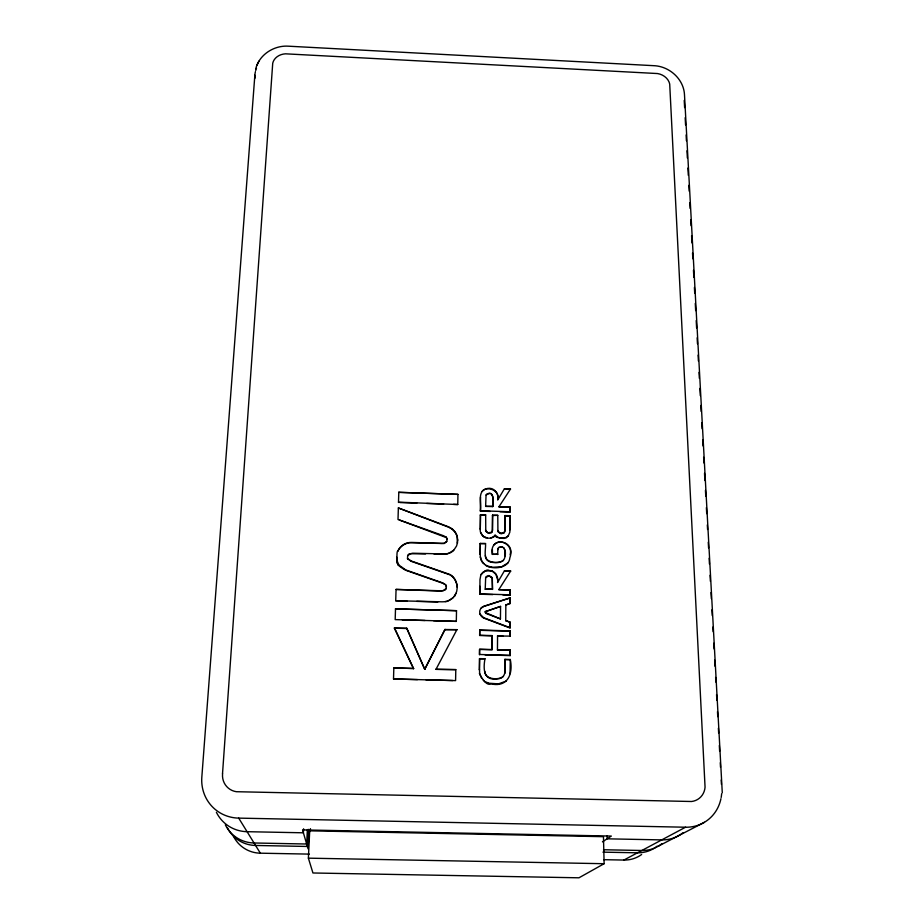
<?xml version="1.0" encoding="UTF-8"?>
<svg xmlns="http://www.w3.org/2000/svg" width="924" height="924" viewBox="0 0 924 924"><rect width="100%" height="100%" fill="white"/><g stroke="black" fill="none" stroke-linecap="round" stroke-linejoin="round"><path stroke-width="1.39" d="M485.4 611.388L485.978 613.444L500.45 618.941L500.565 606.398L485.308 611.665L500.565 606.398M492.215 635.596L492.18 649.537L479.637 649.191L479.51 654.746L479.544 649.445L492.076 649.791L492.215 635.596L479.718 635.238L479.752 630.029L510.221 630.907L510.233 636.105L497.47 636.012L503.095 636.174M492.365 554.354L497.701 554.215L492.365 554.354C488.507 535.689 516.701 539.339 509.863 557.819C509.032 567.96 494.086 570.05 485.874 565.523C483.575 563.455 480.688 560.51 480.434 556.837C480.388 559.193 482.224 563.12 483.887 563.698M492.573 515.153L492.434 530.307L492.573 515.153L497.77 515.338L497.921 531.762L501.085 533.829L503.753 533.021L504.631 531.67L503.753 533.021M492.434 589.454L492.203 577.974L488.854 575.825L485.574 577.754L486.463 576.437L488.946 575.525L492.296 577.673L492.527 589.154L485.216 589.235L485.666 577.442M492.457 554.042L492.377 549.584M486.059 495.033L485.62 506.364L492.677 506.606C493.347 502.633 494.282 490.205 486.833 494.063C484.176 496.766 489.535 492.319 490.621 493.485M492.677 506.606L492.804 496.511L491.764 494.213M497.447 649.942L510.256 650.046L497.447 649.942L497.574 635.747M498.81 589.651L510.048 589.986L498.81 589.651L510.729 570.951L504.469 570.755L497.562 582.547C498.833 576.934 495.229 570.281 488.969 570.478C485.504 567.867 478.84 577.87 481.635 573.688M497.609 554.527L497.978 548.44L497.713 549.676M498.925 506.826L509.909 507.195L498.925 506.826L510.579 488.912L504.446 488.704L497.69 500.023C499.307 493.774 494.144 487.167 487.56 488.438C476.576 490.771 481.785 502.159 480.399 511.111L490.24 511.434M479.579 658.616L479.417 669.888L479.579 658.616L484.973 658.766C483.033 669.565 483.726 680.93 497.193 678.84C507.715 678.724 505.024 666.689 504.931 659.355L510.279 659.505C513.317 673.642 507.83 687.675 491.071 683.899C483.76 687.71 475.34 663.259 481.612 678.17M479.752 630.029L479.625 635.504L492.122 635.862M492.815 594.594L479.891 594.201L479.937 586.266M480.295 543.393L480.133 554.088L480.295 543.393L485.527 543.566C486.093 549.295 482.328 560.267 490.725 562.092C494.548 562.832 498.856 563.19 502.379 561.191C506.571 558.835 507.288 543.982 498.775 547.47L497.874 548.764M480.468 514.749L480.295 529.163L480.468 514.749L485.666 514.922L485.77 531.358L488.935 533.437L491.418 532.617L492.273 531.265L491.418 532.617M479.891 594.201L479.972 579.637L480.792 575.236M480.399 511.111L480.492 497.17M722.279 792.827L684.488 94.698C683.702 78.886 669.172 66.158 653.661 65.673L288.577 46.2C274.174 45.114 259.263 54.539 255.729 68.838M455.798 669.623L435.989 669.334L455.798 669.623L455.59 680.607L393.508 678.967L417.486 679.602M433.564 620.72L456.317 621.378L456.514 610.683L395.507 608.881L456.514 610.683M453.522 504.377L457.761 504.516L457.946 494.375L398.798 492.33L457.946 494.375M393.508 678.967L393.832 667.96L413.571 668.491L393.832 667.96M395.507 608.881L395.183 619.611L456.317 621.378M406.941 601.074L395.715 600.739L396.061 589.42L441.106 590.794L443.416 590.586L446.096 588.496L445.022 590.124L441.048 591.083L396.061 589.42M457.738 539.859L457.368 543.208L457.161 535.804L455.324 532.097L452.425 529.013L448.648 526.853L398.359 507.957L398.013 519.507L443.566 535.758L446.28 537.202L447.158 539.35L446.742 541.51L444.109 543.531L411.827 542.758C405.983 542.018 399.688 546.835 397.932 551.027C400.138 545.518 406.029 542.145 411.873 542.434L441.88 543.404L444.167 543.208L446.742 541.51M398.487 502.494L398.798 492.33M308.385 858.165L309.702 830.838L603.464 836.682L604.123 863.709L578.967 877.8L312.947 872.984L308.385 858.165L604.123 863.709M310.291 831.508L310.429 828.655M303.592 828.793L303.395 832.801L308.073 848.844L308.778 834.233L308.096 831.646M307.357 829.729L306.676 844.016L254.054 842.988A35.216 33.726 -53.2 0 1 225.34 824.832M308.212 829.313L307.38 846.465L255.578 845.46A34.696 33.218 -53.7 0 1 227.304 827.569M510.279 659.505L510.06 673.758M255.405 71.702A32.513 27.027 1.2 0 0 254.862 75.202L201.825 777.165A40.483 38.739 -47.5 0 0 238.715 818.121L260.337 853.187L309.378 854.111M504.885 515.569L504.781 530.711L504.885 515.569L510.025 515.742L509.863 532.074L508.327 535.793L505.867 537.837L508.327 535.793M398.359 507.957L448.579 527.188C453.799 529.348 457.646 534.453 457.669 540.182M504.931 659.355L504.781 673.423M396.685 557.126C398.533 574.647 395.53 550.334 397.932 551.027M457.161 587.11C457.137 582.605 453.742 575.479 447.886 574.104L411.03 561.261L407.519 558.57L411.065 560.949L447.955 573.804C455.105 575.479 458.212 584.823 456.86 590.217C457.288 591.66 451.57 601.524 455.959 593.358M446.454 586.613L445.495 584.638L442.758 583.24L405.717 570.27C399.434 566.978 391.279 559.378 405.752 569.958L442.815 582.94L446.234 585.331L446.026 588.796M395.715 600.739L442.076 601.824C446.997 602.032 452.021 599.826 454.724 595.622M413.525 668.733L394.409 628.158L406.745 628.239L424.751 669.299L406.745 628.239M434.164 554.215L446.003 554.308L451.409 552.298L453.615 550.265L448.96 553.245L446.073 553.996L412.658 553.21L408.697 554.146L407.646 555.774L410.314 553.719L425.537 553.938M492.18 531.6L492.527 529.972M447.158 539.35L446.28 537.202M504.527 532.005L504.885 530.376M407.68 555.451L407.484 558.893M457.761 504.516L398.521 502.148M445.345 601.639L447.228 601.409M448.267 600.854L452.979 597.793M444.941 629.602L456.906 629.671L444.941 629.602L424.751 669.299M482.109 491.406C486.128 485.724 499.099 489.974 497.793 497.412M485.62 506.364L492.769 506.26M485.666 514.922L480.376 515.095M480.376 528.828C478.678 535.966 489.824 542.099 495.102 535.204L499.491 538.218L505.971 537.514M482.709 536.012L481 532.836M485.504 530.11L487.71 532.79L491.51 532.282M483.98 537.006L482.802 535.677M485.481 537.733L484.072 536.682M485.527 543.566L480.203 543.716M457.438 542.885L456.548 545.992L453.534 550.588M504.446 488.704L510.475 489.27M485.377 555.555C485.273 563.109 499.11 563.998 503.43 560.279M490.713 537.93L493.809 536.902L495.102 535.204M497.77 515.338L492.48 515.5M481.543 573.989L482.732 572.453M482.64 572.753L484.049 571.529M497.643 530.515L499.872 533.194L503.857 532.686M483.957 571.829L485.55 570.905M497.793 537.641L496.292 536.648M493.959 544.883C500.242 537.422 513.363 545.657 510.094 554.77M485.458 571.205L487.202 570.558M488.426 566.631L485.966 565.211M487.11 570.859L488.969 570.478M499.491 538.218L504.377 538.403M491.452 567.348L501.709 566.747L507.9 562.97M488.877 570.789L490.54 570.651M485.216 589.235L492.527 589.154M500.08 511.769L509.909 512.104L510.013 506.849M498.775 547.47L502.644 546.973M497.666 579.879L495.934 574.324L492.099 571.067M510.048 529.81L510.025 515.742M480.815 608.339L483.679 606.525L510.163 597.897L483.772 606.236C478.413 608.385 478.297 615.338 483.622 618.017L510.106 628.008L510.21 622.21L505.844 620.582L510.094 622.487M479.96 614.067L483.714 617.74L510.221 627.743L510.21 622.21M503.788 547.678L504.793 550.23L504.897 555.902M485.1 612.427L500.45 618.941M504.469 570.755L510.626 571.263M484.973 658.766L479.487 658.87M505.728 605.035L510.175 603.349L510.163 597.897M502.864 594.894L510.048 595.114L510.152 589.697M506.814 604.689L510.175 603.349M484.811 671.401C484.696 679.556 498.856 680.503 503.43 676.322M485.331 681.993L483.275 680.168M487.964 683.159L498.51 683.875L506.352 681.057M510.117 636.37L510.221 630.907M485.077 654.897L510.152 655.59L510.256 650.046M258.939 61.146L256.791 65.489M424.809 669.057L445.01 629.336M435.989 669.334L456.906 629.671M602.436 841.868L611.33 836.07L302.552 829.902L303.395 832.801L247.078 831.692A37.618 36.013 -50.6 0 1 216.389 812.288M603.684 859.678L623.885 860.059L685.527 827.223A39.905 37.11 55.7 0 0 720.928 798.729M658.338 846.165L704.423 822.291M238.715 818.121L685.527 827.223M603.499 849.745L641.845 850.496A34.708 32.559 60.1 0 0 661.861 843.716M602.956 852.147L637.491 852.806A34.2 32.109 60.6 0 0 657.218 846.13M425.952 679.821L452.76 680.538M479.66 630.295L510.117 631.173M394.409 628.158L406.699 628.505M479.602 654.492L510.267 655.335M504.827 659.609L510.163 659.759M479.972 593.913L510.163 594.825M416.759 601.362L437.803 601.986M402.287 619.808L425.04 620.478M480.492 510.764L510.025 511.757M504.781 515.915L509.921 516.089M399.907 502.552L416.839 503.118M426.715 503.464L443.647 504.042M488.519 566.32L491.545 567.036M490.436 570.963L492.007 571.367M485.574 537.398L487.271 537.86M399.353 519.993L446.211 537.537M485.423 681.75L488.057 682.917M495.01 535.527L496.188 536.971M394.433 627.881L413.571 668.491M397.216 561.03L398.914 565.13M254.862 75.202L255.163 78.009M480.226 553.776L480.353 557.16M479.51 669.646L479.637 673.146M684.222 100.427L684.615 107.623M685.169 117.683L685.562 124.902M686.105 134.95L686.416 140.737M686.971 150.785L687.364 158.016M687.906 168.053L688.299 175.294M688.842 185.32L689.165 191.129M689.789 202.587L690.101 208.408M690.725 219.854L691.036 225.687M691.579 235.678L691.984 242.966M692.526 252.945L692.838 258.801M693.462 270.212L693.855 277.408M694.409 287.48L694.721 293.358M695.275 303.43L695.668 310.637M696.199 320.57L696.604 327.916M697.146 337.838L697.47 343.751M698.082 355.105L698.405 361.03M699.018 372.372L699.341 378.309M699.895 388.38L700.288 395.588M700.819 405.474L701.143 411.423M701.766 422.742L702.09 428.701M702.702 440.009L703.025 445.98M703.638 457.276L703.961 463.028M704.515 473.331L704.908 480.526M705.439 490.367L705.774 496.373M706.386 507.634L706.71 513.652M707.322 524.901L707.576 529.487M708.258 542.169L708.581 547.92M709.135 558.281L709.447 564.044M710.059 575.259L710.394 581.312M711.006 592.527L711.33 598.59M711.942 609.794L712.254 615.557M712.878 627.061L713.132 631.704M713.767 643.231L714.079 648.983M714.679 660.163L715.014 666.262M715.626 677.431L715.881 682.108M716.55 694.559L716.862 700.265M717.486 711.665L717.752 716.654M718.387 728.181L718.653 733.055M719.322 745.449L719.634 751.212M720.27 762.727L720.512 767.266M721.205 780.006L721.436 784.372M607.045 835.931L607.126 838.819L661.723 839.904A37.076 34.65 57.9 0 0 683.067 832.697M509.909 507.195L509.909 512.104M510.048 589.986L510.048 595.114M510.06 598.186L510.071 603.638M510.14 650.3L510.152 655.59M505.832 604.758L505.74 620.859M260.337 853.187A33.056 31.647 -55.5 0 1 233.414 836.139M641.637 854.504A32.583 30.654 62.2 0 1 623.885 860.059M721.632 793.739A39.905 37.11 55.7 0 1 721.17 797.493M255.717 70.547A32.513 27.027 1.2 0 1 256.502 68.295M222.534 773.492L222.522 776.506A17.556 16.794 -46.9 0 0 236.29 791.706L691.568 801.501A17.302 16.078 55.2 0 0 705.058 787.179L669.704 84.038A13.779 11.342 15.6 0 0 657.541 73.55L285.493 53.823A14.068 11.654 1.3 0 0 272.73 63.167L222.534 773.492"/></g></svg>
